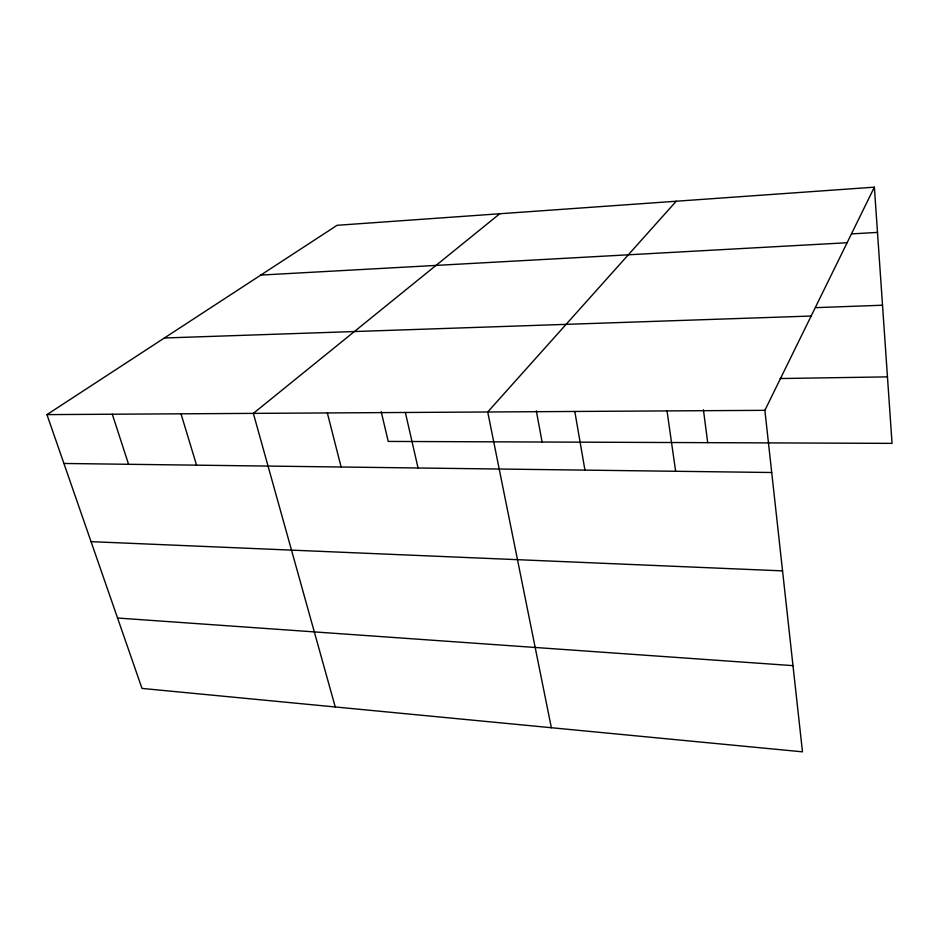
<?xml version="1.0" encoding="UTF-8"?>
<svg xmlns="http://www.w3.org/2000/svg" width="939" height="939" viewBox="0 0 939 939"><rect width="100%" height="100%" fill="white"/><g stroke="black" fill="none" stroke-linecap="round" stroke-linejoin="round"><path stroke-width="1.41" d="M764.874 410.331L874.373 187.166L337.089 225.301L46.95 414.615L142 688.416L802.481 751.834L764.874 410.331L46.95 414.615M676.233 201.228L487.717 411.986L551.357 727.725M499.771 213.752L253.354 413.383L335.258 706.973M851.52 233.893L877.496 232.403M260.784 275.08L847.107 242.732M816.097 307.64L882.519 305.222M164.372 337.993L811.143 316.032M780.215 378.534L887.461 376.879M63.911 463.467L771.717 472.505M91.048 541.65L782.551 570.877M117.575 618.026L792.997 665.645M112.293 414.216L128.584 464.289M181.004 413.817L196.556 465.157M327.347 412.937L341.115 467.012M381.199 411.705L388.23 441.424L892.05 443.372L874.373 187.166M405.355 412.467L418.055 467.986M536.31 410.789L542.108 442.023M574.809 411.458L584.938 470.122M667.03 410.918L675.622 471.284M703.417 409.791L707.701 442.656"/></g></svg>
